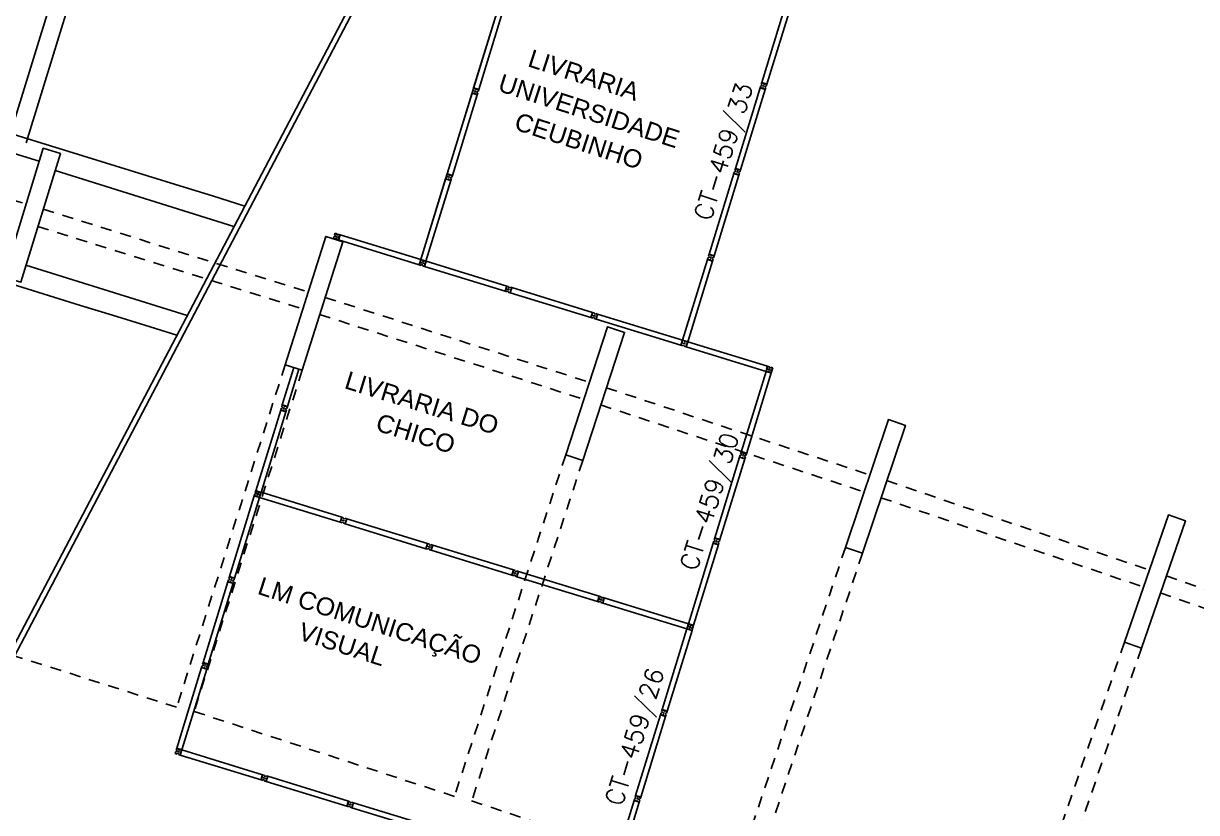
# Model space of a CAD drawing. Header units: millimetres. Extents: x 3089 to 3391, y 1087 to 1201.
# Drawn here: x 3353.89 to 3366.96, y 1124.92 to 1133.7 of the extents above; entities that cross this region are included whole.
import ezdxf
from ezdxf.enums import TextEntityAlignment as Align

# ---------------------------------------------------------------- set-up
doc = ezdxf.new("R2010")
doc.units = ezdxf.units.MM
doc.linetypes.add('HIDDEN2', pattern=[0.1875, 0.125, -0.0625])
for name, color, linetype in [('DIV', 2, 'Continuous'), ('ESTR', 3, 'Continuous'), ('PISO', 1, 'Continuous'), ('PROJ', 1, 'HIDDEN2'), ('TEXTO', 2, 'Continuous'), ('ÁREA', 2, 'Continuous')]:
    doc.layers.add(name, color=color, linetype=linetype)
doc.styles.get("Standard").update_dxf_attribs({"font": 'arial.ttf'})
doc.styles.add('UNB-100', font='simplex.shx', dxfattribs={"height": 0.2})

# ---------------------------------------------------------------- blocks, each defined once
blk = doc.blocks.new('DIVMT-TTS')
for p, q in [((-0.03, 0.03), (-0.03, 0.006)), ((-0.008, 0.03), (-0.03, 0.03)), ((-0.0185, 0.006), (-0.03, 0.006)), ((-0.0185, -0.006), (-0.0185, 0.006)), ((-0.008, 0.03), (-0.008, 0.02)), ((-0.008, 0.02), (0.008, 0.02)), ((-0.0051, 0), (0.0051, 0)), ((0.0051, 0), (-0.0051, 0)), ((-0.0051, 0), (0.0051, 0)), ((0, -0.0051), (0, 0.0051)), ((0, 0.0051), (0, -0.0051)), ((0.008, 0.03), (0.008, 0.02)), ((0.008, 0.03), (0.03, 0.03)), ((0.0205, 0.006), (0.03, 0.006)), ((0.0205, -0.006), (0.0205, 0.006)), ((0.0205, 0.006), (0.0205, -0.006)), ((0.0205, 0.006), (0.03, 0.006)), ((0.97, 0.03), (0.03, 0.03)), ((0.03, 0.006), (0.03, 0.03)), ((0.03, -0.03), (0.03, 0.03)), ((0.03, -0.005), (0.03, 0.005)), ((0.97, -0.03), (0.97, 0.03)), ((0.97, 0.03), (0.97, 0.009)), ((0.97, 0.009), (0.97, 0.027)), ((0.9795, 0.006), (0.97, 0.006)), ((0.97, -0.005), (0.97, 0.005)), ((0.9795, 0.006), (0.9795, -0.006)), ((1.0051, 0), (0.9949, 0)), ((1, 0.0051), (1, -0.0051)), ((-0.0185, -0.006), (-0.03, -0.006)), ((-0.03, -0.03), (-0.03, -0.006)), ((-0.008, -0.03), (-0.03, -0.03)), ((-0.008, -0.03), (-0.008, -0.02)), ((-0.008, -0.02), (0.008, -0.02)), ((0.008, -0.03), (0.008, -0.02)), ((0.008, -0.03), (0.03, -0.03)), ((0.0205, -0.006), (0.03, -0.006)), ((0.0205, -0.006), (0.03, -0.006)), ((0.03, -0.006), (0.03, -0.03)), ((0.97, -0.03), (0.03, -0.03)), ((0.9795, -0.006), (0.97, -0.006)), ((0.97, -0.009), (0.97, -0.027))]:
    blk.add_line(p, q)

msp = doc.modelspace()

# ---------------------------------------------------------------- linework, layer by layer
at = {"layer": 'DIV', "color": 1}
for p, q in [((3362.118, 1133.045), (3362.394, 1133.944)), ((3362.175, 1133.028), (3362.451, 1133.926)), ((3362.111, 1133.024), (3362.118, 1133.045)), ((3362.111, 1133.024), (3362.121, 1133.021)), ((3362.118, 1133.045), (3362.14, 1133.038)), ((3362.118, 1133.045), (3362.175, 1133.028)), ((3362.138, 1133.039), (3362.12, 1133.044)), ((3362.137, 1133.027), (3362.14, 1133.038)), ((3362.137, 1133.027), (3362.149, 1133.024)), ((3362.138, 1133.029), (3362.14, 1133.038)), ((3362.149, 1133.026), (3362.138, 1133.029)), ((3362.141, 1133.038), (3362.151, 1133.035)), ((3362.149, 1133.024), (3362.152, 1133.035)), ((3362.149, 1133.026), (3362.152, 1133.035)), ((3362.175, 1133.028), (3362.152, 1133.035)), ((3362.155, 1133.034), (3362.172, 1133.028)), ((3362.175, 1133.028), (3362.155, 1133.034)), ((3362.168, 1133.007), (3362.175, 1133.028)), ((3361.824, 1132.089), (3362.1, 1132.988)), ((3361.881, 1132.072), (3362.157, 1132.97)), ((3362.106, 1133.009), (3362.1, 1132.988)), ((3362.123, 1132.981), (3362.1, 1132.988)), ((3362.1, 1132.988), (3362.157, 1132.97)), ((3362.106, 1133.009), (3362.116, 1133.006)), ((3362.121, 1133.021), (3362.116, 1133.006)), ((3362.126, 1132.99), (3362.123, 1132.981)), ((3362.126, 1132.99), (3362.123, 1132.981)), ((3362.124, 1132.98), (3362.133, 1132.978)), ((3362.126, 1132.99), (3362.137, 1132.986)), ((3362.137, 1132.986), (3362.126, 1132.99)), ((3362.133, 1133.009), (3362.142, 1133.006)), ((3362.142, 1133.006), (3362.133, 1133.009)), ((3362.142, 1133.006), (3362.133, 1133.009)), ((3362.137, 1132.986), (3362.134, 1132.977)), ((3362.137, 1132.986), (3362.134, 1132.977)), ((3362.134, 1132.977), (3362.157, 1132.97)), ((3362.139, 1133.013), (3362.136, 1133.003)), ((3362.136, 1133.003), (3362.139, 1133.013)), ((3362.139, 1133.013), (3362.136, 1133.003)), ((3362.136, 1133.003), (3362.139, 1133.013)), ((3362.159, 1133.009), (3362.154, 1132.994)), ((3362.164, 1132.991), (3362.154, 1132.994)), ((3362.164, 1132.991), (3362.157, 1132.97)), ((3362.168, 1133.007), (3362.159, 1133.009)), ((3361.53, 1131.133), (3361.806, 1132.032)), ((3361.587, 1131.116), (3361.863, 1132.014)), ((3361.813, 1132.053), (3361.806, 1132.032)), ((3361.829, 1132.025), (3361.806, 1132.032)), ((3361.806, 1132.032), (3361.863, 1132.014)), ((3361.813, 1132.053), (3361.822, 1132.05)), ((3361.817, 1132.068), (3361.824, 1132.089)), ((3361.817, 1132.068), (3361.827, 1132.065)), ((3361.827, 1132.065), (3361.822, 1132.05)), ((3361.824, 1132.089), (3361.847, 1132.082)), ((3361.824, 1132.089), (3361.881, 1132.072)), ((3361.844, 1132.083), (3361.827, 1132.088)), ((3361.832, 1132.034), (3361.829, 1132.025)), ((3361.832, 1132.034), (3361.829, 1132.025)), ((3361.83, 1132.025), (3361.84, 1132.022)), ((3361.832, 1132.034), (3361.843, 1132.03)), ((3361.843, 1132.03), (3361.832, 1132.034)), ((3361.839, 1132.053), (3361.848, 1132.05)), ((3361.848, 1132.05), (3361.839, 1132.053)), ((3361.848, 1132.05), (3361.839, 1132.053)), ((3361.843, 1132.03), (3361.84, 1132.021)), ((3361.843, 1132.03), (3361.84, 1132.021)), ((3361.84, 1132.021), (3361.863, 1132.014)), ((3361.845, 1132.057), (3361.842, 1132.047)), ((3361.842, 1132.047), (3361.845, 1132.057)), ((3361.845, 1132.057), (3361.842, 1132.047)), ((3361.842, 1132.047), (3361.845, 1132.057)), ((3361.843, 1132.071), (3361.847, 1132.082)), ((3361.843, 1132.071), (3361.855, 1132.068)), ((3361.844, 1132.073), (3361.847, 1132.082)), ((3361.855, 1132.07), (3361.844, 1132.073)), ((3361.848, 1132.082), (3361.857, 1132.079)), ((3361.855, 1132.068), (3361.858, 1132.079)), ((3361.855, 1132.07), (3361.858, 1132.079)), ((3361.881, 1132.072), (3361.858, 1132.079)), ((3361.865, 1132.054), (3361.86, 1132.038)), ((3361.87, 1132.035), (3361.86, 1132.038)), ((3361.861, 1132.078), (3361.878, 1132.073)), ((3361.881, 1132.072), (3361.861, 1132.078)), ((3361.87, 1132.035), (3361.863, 1132.014)), ((3361.875, 1132.051), (3361.865, 1132.054)), ((3361.875, 1132.051), (3361.881, 1132.072)), ((3361.236, 1130.178), (3361.512, 1131.076)), ((3361.519, 1131.097), (3361.512, 1131.076)), ((3361.535, 1131.069), (3361.512, 1131.076)), ((3361.512, 1131.076), (3361.57, 1131.058)), ((3361.519, 1131.097), (3361.528, 1131.094)), ((3361.523, 1131.112), (3361.53, 1131.133)), ((3361.523, 1131.112), (3361.533, 1131.109)), ((3361.533, 1131.109), (3361.528, 1131.094)), ((3361.53, 1131.133), (3361.553, 1131.126)), ((3361.53, 1131.133), (3361.587, 1131.116)), ((3361.55, 1131.127), (3361.533, 1131.133)), ((3361.538, 1131.078), (3361.535, 1131.069)), ((3361.538, 1131.078), (3361.535, 1131.069)), ((3361.536, 1131.069), (3361.546, 1131.066)), ((3361.538, 1131.078), (3361.549, 1131.075)), ((3361.549, 1131.075), (3361.538, 1131.078)), ((3361.545, 1131.097), (3361.555, 1131.094)), ((3361.555, 1131.094), (3361.545, 1131.097)), ((3361.555, 1131.094), (3361.545, 1131.097)), ((3361.549, 1131.075), (3361.547, 1131.066)), ((3361.549, 1131.075), (3361.547, 1131.066)), ((3361.547, 1131.066), (3361.57, 1131.058)), ((3361.551, 1131.101), (3361.548, 1131.091)), ((3361.548, 1131.091), (3361.551, 1131.101)), ((3361.551, 1131.101), (3361.548, 1131.091)), ((3361.548, 1131.091), (3361.551, 1131.101)), ((3361.549, 1131.115), (3361.553, 1131.126)), ((3361.549, 1131.115), (3361.561, 1131.112)), ((3361.55, 1131.117), (3361.553, 1131.126)), ((3361.562, 1131.114), (3361.55, 1131.117)), ((3361.554, 1131.126), (3361.563, 1131.123)), ((3361.561, 1131.112), (3361.564, 1131.123)), ((3361.562, 1131.114), (3361.564, 1131.123)), ((3361.587, 1131.116), (3361.564, 1131.123)), ((3361.567, 1131.122), (3361.584, 1131.117)), ((3361.587, 1131.116), (3361.567, 1131.122)), ((3361.571, 1131.098), (3361.567, 1131.082)), ((3361.576, 1131.08), (3361.567, 1131.082)), ((3361.576, 1131.08), (3361.57, 1131.058)), ((3361.581, 1131.095), (3361.571, 1131.098)), ((3361.581, 1131.095), (3361.587, 1131.116)), ((3361.293, 1130.16), (3361.57, 1131.058)), ((3361.889, 1128.931), (3362.165, 1129.829)), ((3361.946, 1128.913), (3362.222, 1129.812)), ((3361.595, 1127.975), (3361.871, 1128.873)), ((3361.652, 1127.957), (3361.928, 1128.856)), ((3361.877, 1128.895), (3361.871, 1128.873)), ((3361.894, 1128.866), (3361.871, 1128.873)), ((3361.871, 1128.873), (3361.928, 1128.856)), ((3361.877, 1128.895), (3361.887, 1128.892)), ((3361.882, 1128.91), (3361.889, 1128.931)), ((3361.882, 1128.91), (3361.892, 1128.907)), ((3361.892, 1128.907), (3361.887, 1128.892)), ((3361.889, 1128.931), (3361.911, 1128.924)), ((3361.889, 1128.931), (3361.946, 1128.913)), ((3361.909, 1128.925), (3361.891, 1128.93)), ((3361.897, 1128.876), (3361.894, 1128.866)), ((3361.897, 1128.876), (3361.894, 1128.866)), ((3361.895, 1128.866), (3361.904, 1128.863)), ((3361.897, 1128.876), (3361.908, 1128.872)), ((3361.908, 1128.872), (3361.897, 1128.876)), ((3361.904, 1128.895), (3361.913, 1128.892)), ((3361.913, 1128.892), (3361.904, 1128.895)), ((3361.913, 1128.892), (3361.904, 1128.895)), ((3361.908, 1128.872), (3361.905, 1128.863)), ((3361.908, 1128.872), (3361.905, 1128.863)), ((3361.905, 1128.863), (3361.928, 1128.856)), ((3361.91, 1128.898), (3361.907, 1128.888)), ((3361.907, 1128.888), (3361.91, 1128.898)), ((3361.91, 1128.898), (3361.907, 1128.888)), ((3361.907, 1128.888), (3361.91, 1128.898)), ((3361.908, 1128.913), (3361.911, 1128.924)), ((3361.908, 1128.913), (3361.92, 1128.909)), ((3361.909, 1128.915), (3361.911, 1128.924)), ((3361.92, 1128.911), (3361.909, 1128.915)), ((3361.912, 1128.924), (3361.922, 1128.921)), ((3361.92, 1128.909), (3361.923, 1128.92)), ((3361.92, 1128.911), (3361.923, 1128.92)), ((3361.946, 1128.913), (3361.923, 1128.92)), ((3361.93, 1128.895), (3361.925, 1128.88)), ((3361.935, 1128.877), (3361.925, 1128.88)), ((3361.926, 1128.919), (3361.943, 1128.914)), ((3361.946, 1128.913), (3361.926, 1128.919)), ((3361.935, 1128.877), (3361.928, 1128.856)), ((3361.939, 1128.892), (3361.93, 1128.895)), ((3361.939, 1128.892), (3361.946, 1128.913)), ((3361.584, 1127.939), (3361.577, 1127.918)), ((3361.584, 1127.939), (3361.593, 1127.936)), ((3361.588, 1127.954), (3361.595, 1127.975)), ((3361.588, 1127.954), (3361.598, 1127.951)), ((3361.598, 1127.951), (3361.593, 1127.936)), ((3361.595, 1127.975), (3361.618, 1127.968)), ((3361.595, 1127.975), (3361.652, 1127.957)), ((3361.615, 1127.969), (3361.598, 1127.974)), ((3361.61, 1127.939), (3361.619, 1127.936)), ((3361.619, 1127.936), (3361.61, 1127.939)), ((3361.619, 1127.936), (3361.61, 1127.939)), ((3361.616, 1127.942), (3361.613, 1127.933)), ((3361.613, 1127.933), (3361.616, 1127.942)), ((3361.616, 1127.942), (3361.613, 1127.933)), ((3361.613, 1127.933), (3361.616, 1127.942)), ((3361.614, 1127.957), (3361.618, 1127.968)), ((3361.614, 1127.957), (3361.626, 1127.953)), ((3361.615, 1127.959), (3361.618, 1127.968)), ((3361.626, 1127.955), (3361.615, 1127.959)), ((3361.619, 1127.968), (3361.628, 1127.965)), ((3361.626, 1127.953), (3361.629, 1127.964)), ((3361.626, 1127.955), (3361.629, 1127.964)), ((3361.652, 1127.957), (3361.629, 1127.964)), ((3361.636, 1127.939), (3361.631, 1127.924)), ((3361.632, 1127.964), (3361.649, 1127.958)), ((3361.652, 1127.957), (3361.632, 1127.964)), ((3361.646, 1127.936), (3361.636, 1127.939)), ((3361.646, 1127.936), (3361.652, 1127.957)), ((3361.301, 1127.019), (3361.577, 1127.918)), ((3361.358, 1127.002), (3361.634, 1127.9)), ((3361.6, 1127.911), (3361.577, 1127.918)), ((3361.577, 1127.918), (3361.634, 1127.9)), ((3361.603, 1127.92), (3361.6, 1127.911)), ((3361.603, 1127.92), (3361.6, 1127.911)), ((3361.601, 1127.91), (3361.611, 1127.907)), ((3361.603, 1127.92), (3361.614, 1127.916)), ((3361.614, 1127.916), (3361.603, 1127.92)), ((3361.614, 1127.916), (3361.611, 1127.907)), ((3361.614, 1127.916), (3361.611, 1127.907)), ((3361.611, 1127.907), (3361.634, 1127.9)), ((3361.641, 1127.921), (3361.631, 1127.924)), ((3361.641, 1127.921), (3361.634, 1127.9)), ((3361.007, 1126.063), (3361.283, 1126.962)), ((3361.064, 1126.046), (3361.341, 1126.944)), ((3360.713, 1125.107), (3360.989, 1126.006)), ((3360.771, 1125.09), (3361.047, 1125.988)), ((3360.996, 1126.027), (3360.989, 1126.006)), ((3361.012, 1125.999), (3360.989, 1126.006)), ((3360.989, 1126.006), (3361.047, 1125.988)), ((3360.996, 1126.027), (3361.005, 1126.024)), ((3361.001, 1126.042), (3361.007, 1126.063)), ((3361.001, 1126.042), (3361.01, 1126.039)), ((3361.01, 1126.039), (3361.005, 1126.024)), ((3361.007, 1126.063), (3361.03, 1126.056)), ((3361.007, 1126.063), (3361.064, 1126.046)), ((3361.027, 1126.057), (3361.01, 1126.062)), ((3361.015, 1126.008), (3361.012, 1125.999)), ((3361.015, 1126.008), (3361.012, 1125.999)), ((3361.013, 1125.999), (3361.023, 1125.996)), ((3361.015, 1126.008), (3361.027, 1126.004)), ((3361.027, 1126.004), (3361.015, 1126.008)), ((3361.022, 1126.027), (3361.032, 1126.024)), ((3361.032, 1126.024), (3361.022, 1126.027)), ((3361.032, 1126.024), (3361.022, 1126.027)), ((3361.027, 1126.004), (3361.024, 1125.995)), ((3361.027, 1126.004), (3361.024, 1125.995)), ((3361.024, 1125.995), (3361.047, 1125.988)), ((3361.028, 1126.031), (3361.025, 1126.021)), ((3361.025, 1126.021), (3361.028, 1126.031)), ((3361.028, 1126.031), (3361.025, 1126.021)), ((3361.025, 1126.021), (3361.028, 1126.031)), ((3361.027, 1126.045), (3361.03, 1126.056)), ((3361.027, 1126.047), (3361.03, 1126.056)), ((3361.039, 1126.044), (3361.027, 1126.047)), ((3361.027, 1126.045), (3361.038, 1126.042)), ((3361.031, 1126.056), (3361.041, 1126.053)), ((3361.038, 1126.042), (3361.041, 1126.053)), ((3361.039, 1126.044), (3361.041, 1126.053)), ((3361.064, 1126.046), (3361.041, 1126.053)), ((3361.044, 1126.052), (3361.062, 1126.047)), ((3361.064, 1126.046), (3361.044, 1126.052)), ((3361.048, 1126.028), (3361.044, 1126.012)), ((3361.053, 1126.009), (3361.044, 1126.012)), ((3361.053, 1126.009), (3361.047, 1125.988)), ((3361.058, 1126.025), (3361.048, 1126.028)), ((3361.058, 1126.025), (3361.064, 1126.046)), ((3360.702, 1125.071), (3360.696, 1125.05)), ((3360.702, 1125.071), (3360.712, 1125.068)), ((3360.707, 1125.086), (3360.713, 1125.107)), ((3360.707, 1125.086), (3360.716, 1125.083)), ((3360.716, 1125.083), (3360.712, 1125.068)), ((3360.713, 1125.107), (3360.736, 1125.1)), ((3360.713, 1125.107), (3360.771, 1125.09)), ((3360.733, 1125.101), (3360.716, 1125.107)), ((3360.728, 1125.071), (3360.738, 1125.068)), ((3360.738, 1125.068), (3360.728, 1125.071)), ((3360.738, 1125.068), (3360.728, 1125.071)), ((3360.735, 1125.075), (3360.732, 1125.065)), ((3360.732, 1125.065), (3360.735, 1125.075)), ((3360.735, 1125.075), (3360.732, 1125.065)), ((3360.732, 1125.065), (3360.735, 1125.075)), ((3360.733, 1125.089), (3360.736, 1125.1)), ((3360.733, 1125.091), (3360.736, 1125.1)), ((3360.745, 1125.088), (3360.733, 1125.091)), ((3360.733, 1125.089), (3360.744, 1125.086)), ((3360.737, 1125.1), (3360.747, 1125.097)), ((3360.744, 1125.086), (3360.748, 1125.097)), ((3360.745, 1125.088), (3360.748, 1125.097)), ((3360.771, 1125.09), (3360.748, 1125.097)), ((3360.755, 1125.072), (3360.75, 1125.056)), ((3360.759, 1125.053), (3360.75, 1125.056)), ((3360.751, 1125.096), (3360.768, 1125.091)), ((3360.771, 1125.09), (3360.751, 1125.096)), ((3360.759, 1125.053), (3360.753, 1125.032)), ((3360.764, 1125.069), (3360.755, 1125.072)), ((3360.764, 1125.069), (3360.771, 1125.09)), ((3360.419, 1124.152), (3360.696, 1125.05)), ((3360.477, 1124.134), (3360.753, 1125.032)), ((3360.719, 1125.043), (3360.696, 1125.05)), ((3360.696, 1125.05), (3360.753, 1125.032)), ((3360.721, 1125.052), (3360.719, 1125.043)), ((3360.721, 1125.052), (3360.719, 1125.043)), ((3360.72, 1125.043), (3360.729, 1125.04)), ((3360.721, 1125.052), (3360.733, 1125.049)), ((3360.733, 1125.049), (3360.721, 1125.052)), ((3360.733, 1125.049), (3360.73, 1125.039)), ((3360.733, 1125.049), (3360.73, 1125.039)), ((3360.73, 1125.039), (3360.753, 1125.032))]:
    msp.add_line(p, q, dxfattribs=at)
at = {"layer": 'DIV'}
for p, q in [((3357.354, 1131.331), (3357.347, 1131.31)), ((3357.354, 1131.331), (3357.363, 1131.328)), ((3357.358, 1131.347), (3357.365, 1131.368)), ((3357.358, 1131.347), (3357.368, 1131.344)), ((3357.368, 1131.344), (3357.363, 1131.328)), ((3357.365, 1131.368), (3357.388, 1131.361)), ((3357.38, 1131.332), (3357.39, 1131.329)), ((3357.39, 1131.329), (3357.38, 1131.332)), ((3357.386, 1131.335), (3357.383, 1131.325)), ((3357.383, 1131.325), (3357.386, 1131.335)), ((3357.386, 1131.335), (3357.383, 1131.325)), ((3357.384, 1131.35), (3357.388, 1131.361)), ((3357.384, 1131.35), (3357.396, 1131.346)), ((3357.396, 1131.346), (3357.399, 1131.357)), ((3357.422, 1131.35), (3357.399, 1131.357)), ((3357.406, 1131.332), (3357.401, 1131.317)), ((3357.416, 1131.329), (3357.406, 1131.332)), ((3357.416, 1131.329), (3357.422, 1131.35)), ((3357.346, 1131.307), (3357.347, 1131.31)), ((3357.37, 1131.303), (3357.347, 1131.31)), ((3357.347, 1131.31), (3357.405, 1131.293)), ((3357.373, 1131.312), (3357.37, 1131.303)), ((3357.373, 1131.312), (3357.37, 1131.303)), ((3357.371, 1131.303), (3357.381, 1131.3)), ((3357.373, 1131.312), (3357.384, 1131.309)), ((3357.384, 1131.309), (3357.373, 1131.312)), ((3357.384, 1131.309), (3357.382, 1131.3)), ((3357.384, 1131.309), (3357.382, 1131.3)), ((3357.382, 1131.3), (3357.405, 1131.293)), ((3357.411, 1131.314), (3357.401, 1131.317)), ((3357.403, 1131.289), (3357.405, 1131.293)), ((3357.411, 1131.314), (3357.405, 1131.293)), ((3360.215, 1130.429), (3360.222, 1130.452)), ((3360.236, 1130.422), (3360.215, 1130.429)), ((3360.233, 1130.448), (3360.222, 1130.452)), ((3360.232, 1130.486), (3360.225, 1130.463)), ((3360.236, 1130.46), (3360.225, 1130.463)), ((3360.253, 1130.48), (3360.232, 1130.486)), ((3360.236, 1130.46), (3360.233, 1130.448)), ((3360.236, 1130.422), (3360.239, 1130.432)), ((3360.239, 1130.432), (3360.254, 1130.427)), ((3360.247, 1130.45), (3360.257, 1130.447)), ((3360.257, 1130.447), (3360.247, 1130.45)), ((3360.247, 1130.45), (3360.257, 1130.447)), ((3360.253, 1130.48), (3360.251, 1130.47)), ((3360.251, 1130.47), (3360.266, 1130.465)), ((3360.254, 1130.453), (3360.251, 1130.444)), ((3360.251, 1130.444), (3360.254, 1130.453)), ((3360.251, 1130.418), (3360.254, 1130.427)), ((3360.251, 1130.418), (3360.272, 1130.411)), ((3360.269, 1130.475), (3360.266, 1130.465)), ((3360.269, 1130.475), (3360.29, 1130.468)), ((3360.274, 1130.448), (3360.27, 1130.437)), ((3360.27, 1130.437), (3360.274, 1130.448)), ((3360.27, 1130.437), (3360.279, 1130.434)), ((3360.27, 1130.437), (3360.279, 1130.434)), ((3360.29, 1130.468), (3360.272, 1130.411)), ((3360.279, 1130.434), (3360.272, 1130.411)), ((3361.218, 1130.12), (3360.272, 1130.411)), ((3360.274, 1130.448), (3360.283, 1130.446)), ((3360.274, 1130.448), (3360.283, 1130.446)), ((3360.282, 1130.445), (3360.279, 1130.435)), ((3360.283, 1130.446), (3360.29, 1130.468)), ((3361.236, 1130.178), (3360.29, 1130.468)), ((3361.236, 1130.178), (3361.218, 1130.12)), ((3361.229, 1130.154), (3361.226, 1130.144)), ((3361.236, 1130.178), (3361.229, 1130.155)), ((3361.238, 1130.152), (3361.229, 1130.155)), ((3361.24, 1130.151), (3361.229, 1130.155)), ((3361.23, 1130.158), (3361.235, 1130.175)), ((3361.235, 1130.14), (3361.238, 1130.152)), ((3361.257, 1130.171), (3361.236, 1130.178)), ((3361.236, 1130.178), (3361.293, 1130.16)), ((3361.24, 1130.151), (3361.236, 1130.14)), ((3361.256, 1130.171), (3361.239, 1130.177)), ((3361.257, 1130.171), (3361.254, 1130.162)), ((3361.254, 1130.162), (3361.269, 1130.157)), ((3361.256, 1130.161), (3361.259, 1130.171)), ((3361.268, 1130.158), (3361.256, 1130.161)), ((3361.26, 1130.17), (3361.27, 1130.167)), ((3361.268, 1130.158), (3361.27, 1130.167)), ((3361.272, 1130.166), (3361.269, 1130.157)), ((3361.272, 1130.166), (3361.293, 1130.16)), ((3361.273, 1130.166), (3361.291, 1130.161)), ((3361.293, 1130.16), (3361.273, 1130.166)), ((3361.293, 1130.16), (3361.276, 1130.103)), ((3361.286, 1130.137), (3361.293, 1130.16)), ((3362.182, 1129.887), (3361.293, 1130.16)), ((3361.218, 1130.12), (3361.225, 1130.143)), ((3361.218, 1130.12), (3361.225, 1130.14)), ((3361.239, 1130.114), (3361.218, 1130.12)), ((3361.225, 1130.14), (3361.219, 1130.123)), ((3361.235, 1130.14), (3361.225, 1130.143)), ((3361.236, 1130.14), (3361.225, 1130.143)), ((3361.239, 1130.114), (3361.242, 1130.123)), ((3361.242, 1130.123), (3361.258, 1130.119)), ((3361.261, 1130.139), (3361.251, 1130.142)), ((3361.251, 1130.142), (3361.261, 1130.139)), ((3361.261, 1130.139), (3361.251, 1130.142)), ((3361.251, 1130.142), (3361.261, 1130.139)), ((3361.261, 1130.139), (3361.251, 1130.142)), ((3361.254, 1130.135), (3361.257, 1130.145)), ((3361.257, 1130.145), (3361.254, 1130.135)), ((3361.254, 1130.135), (3361.257, 1130.145)), ((3361.254, 1130.135), (3361.257, 1130.145)), ((3361.255, 1130.109), (3361.258, 1130.119)), ((3361.255, 1130.109), (3361.276, 1130.103)), ((3361.277, 1130.14), (3361.274, 1130.128)), ((3361.274, 1130.128), (3361.277, 1130.14)), ((3361.274, 1130.128), (3361.283, 1130.126)), ((3361.274, 1130.128), (3361.283, 1130.126)), ((3361.283, 1130.126), (3361.276, 1130.103)), ((3362.165, 1129.829), (3361.276, 1130.103)), ((3361.277, 1130.14), (3361.286, 1130.137)), ((3361.277, 1130.14), (3361.286, 1130.137)), ((3361.286, 1130.136), (3361.283, 1130.127)), ((3356.777, 1129.456), (3356.905, 1129.873)), ((3356.835, 1129.438), (3356.963, 1129.855)), ((3362.182, 1129.887), (3362.165, 1129.829)), ((3362.165, 1129.829), (3362.172, 1129.852)), ((3362.171, 1129.85), (3362.165, 1129.829)), ((3362.165, 1129.829), (3362.171, 1129.849)), ((3362.186, 1129.823), (3362.165, 1129.829)), ((3362.188, 1129.822), (3362.165, 1129.829)), ((3362.165, 1129.829), (3362.222, 1129.812)), ((3362.171, 1129.849), (3362.166, 1129.832)), ((3362.171, 1129.85), (3362.181, 1129.847)), ((3362.175, 1129.863), (3362.172, 1129.853)), ((3362.181, 1129.85), (3362.172, 1129.852)), ((3362.183, 1129.849), (3362.172, 1129.852)), ((3362.182, 1129.887), (3362.175, 1129.864)), ((3362.184, 1129.861), (3362.175, 1129.864)), ((3362.186, 1129.86), (3362.175, 1129.864)), ((3362.176, 1129.866), (3362.182, 1129.887)), ((3362.176, 1129.867), (3362.181, 1129.884)), ((3362.176, 1129.866), (3362.185, 1129.863)), ((3362.185, 1129.863), (3362.181, 1129.847)), ((3362.181, 1129.85), (3362.184, 1129.861)), ((3362.203, 1129.88), (3362.182, 1129.887)), ((3362.182, 1129.887), (3362.205, 1129.88)), ((3362.186, 1129.86), (3362.183, 1129.849)), ((3362.186, 1129.823), (3362.189, 1129.832)), ((3362.19, 1129.831), (3362.188, 1129.822)), ((3362.19, 1129.831), (3362.188, 1129.822)), ((3362.189, 1129.832), (3362.204, 1129.828)), ((3362.189, 1129.822), (3362.198, 1129.819)), ((3362.19, 1129.831), (3362.202, 1129.828)), ((3362.202, 1129.828), (3362.19, 1129.831)), ((3362.207, 1129.848), (3362.197, 1129.851)), ((3362.197, 1129.851), (3362.207, 1129.848)), ((3362.207, 1129.848), (3362.197, 1129.851)), ((3362.197, 1129.851), (3362.207, 1129.848)), ((3362.197, 1129.851), (3362.207, 1129.848)), ((3362.207, 1129.848), (3362.197, 1129.851)), ((3362.202, 1129.828), (3362.199, 1129.819)), ((3362.202, 1129.828), (3362.199, 1129.819)), ((3362.199, 1129.819), (3362.222, 1129.812)), ((3362.203, 1129.88), (3362.2, 1129.871)), ((3362.2, 1129.871), (3362.216, 1129.866)), ((3362.201, 1129.844), (3362.204, 1129.854)), ((3362.204, 1129.854), (3362.201, 1129.844)), ((3362.201, 1129.844), (3362.204, 1129.854)), ((3362.204, 1129.854), (3362.201, 1129.844)), ((3362.201, 1129.844), (3362.204, 1129.854)), ((3362.204, 1129.854), (3362.201, 1129.844)), ((3362.201, 1129.818), (3362.204, 1129.828)), ((3362.201, 1129.818), (3362.222, 1129.812)), ((3362.202, 1129.869), (3362.205, 1129.88)), ((3362.202, 1129.869), (3362.213, 1129.865)), ((3362.213, 1129.865), (3362.217, 1129.876)), ((3362.219, 1129.876), (3362.216, 1129.866)), ((3362.24, 1129.869), (3362.217, 1129.876)), ((3362.219, 1129.876), (3362.24, 1129.869)), ((3362.224, 1129.851), (3362.219, 1129.836)), ((3362.229, 1129.833), (3362.219, 1129.836)), ((3362.224, 1129.849), (3362.22, 1129.837)), ((3362.22, 1129.837), (3362.224, 1129.849)), ((3362.22, 1129.837), (3362.229, 1129.835)), ((3362.22, 1129.837), (3362.229, 1129.835)), ((3362.24, 1129.869), (3362.222, 1129.812)), ((3362.229, 1129.835), (3362.222, 1129.812)), ((3362.229, 1129.833), (3362.222, 1129.812)), ((3362.233, 1129.848), (3362.224, 1129.851)), ((3362.224, 1129.849), (3362.233, 1129.846)), ((3362.224, 1129.849), (3362.233, 1129.846)), ((3362.232, 1129.845), (3362.229, 1129.836)), ((3362.233, 1129.846), (3362.24, 1129.869)), ((3362.233, 1129.848), (3362.24, 1129.869)), ((3356.777, 1129.456), (3356.835, 1129.438)), ((3356.797, 1129.45), (3356.78, 1129.455)), ((3356.802, 1129.417), (3356.792, 1129.42)), ((3356.796, 1129.413), (3356.799, 1129.423)), ((3356.797, 1129.44), (3356.8, 1129.449)), ((3356.809, 1129.436), (3356.797, 1129.44)), ((3356.801, 1129.449), (3356.811, 1129.446)), ((3356.809, 1129.436), (3356.812, 1129.445)), ((3356.814, 1129.444), (3356.832, 1129.439)), ((3356.835, 1129.438), (3356.814, 1129.444)), ((3360.289, 1127.267), (3360.296, 1127.29)), ((3360.307, 1127.287), (3360.296, 1127.29)), ((3360.307, 1127.325), (3360.3, 1127.302)), ((3360.311, 1127.298), (3360.3, 1127.302)), ((3360.328, 1127.318), (3360.307, 1127.325)), ((3360.311, 1127.298), (3360.307, 1127.287)), ((3360.322, 1127.289), (3360.332, 1127.286)), ((3360.332, 1127.286), (3360.322, 1127.289)), ((3360.322, 1127.289), (3360.332, 1127.286)), ((3360.328, 1127.318), (3360.325, 1127.309)), ((3360.325, 1127.309), (3360.34, 1127.304)), ((3360.328, 1127.292), (3360.325, 1127.282)), ((3360.325, 1127.282), (3360.328, 1127.292)), ((3360.343, 1127.314), (3360.34, 1127.304)), ((3360.343, 1127.314), (3360.364, 1127.307)), ((3360.348, 1127.287), (3360.344, 1127.275)), ((3360.344, 1127.275), (3360.348, 1127.287)), ((3360.344, 1127.275), (3360.354, 1127.273)), ((3360.344, 1127.275), (3360.354, 1127.273)), ((3360.364, 1127.307), (3360.347, 1127.25)), ((3360.348, 1127.287), (3360.357, 1127.284)), ((3360.348, 1127.287), (3360.357, 1127.284)), ((3360.357, 1127.283), (3360.354, 1127.274)), ((3360.357, 1127.284), (3360.364, 1127.307)), ((3361.301, 1127.019), (3360.364, 1127.307)), ((3360.31, 1127.261), (3360.289, 1127.267)), ((3360.31, 1127.261), (3360.313, 1127.27)), ((3360.313, 1127.27), (3360.328, 1127.266)), ((3360.325, 1127.256), (3360.328, 1127.266)), ((3360.325, 1127.256), (3360.347, 1127.25)), ((3360.354, 1127.273), (3360.347, 1127.25)), ((3361.283, 1126.962), (3360.347, 1127.25)), ((3361.301, 1127.019), (3361.283, 1126.962)), ((3361.294, 1126.998), (3361.301, 1127.019)), ((3361.301, 1127.019), (3361.294, 1126.996)), ((3361.295, 1126.999), (3361.3, 1127.016)), ((3361.301, 1127.019), (3361.324, 1127.012)), ((3361.322, 1127.013), (3361.301, 1127.019)), ((3361.301, 1127.019), (3361.358, 1127.002)), ((3361.321, 1127.013), (3361.304, 1127.018)), ((3361.322, 1127.013), (3361.319, 1127.003)), ((3361.283, 1126.962), (3361.29, 1126.985)), ((3361.29, 1126.983), (3361.283, 1126.962)), ((3361.283, 1126.962), (3361.289, 1126.982)), ((3361.306, 1126.955), (3361.283, 1126.962)), ((3361.283, 1126.962), (3361.341, 1126.944)), ((3361.304, 1126.955), (3361.283, 1126.962)), ((3361.289, 1126.982), (3361.284, 1126.965)), ((3361.299, 1126.982), (3361.29, 1126.985)), ((3361.301, 1126.981), (3361.29, 1126.985)), ((3361.29, 1126.983), (3361.299, 1126.98)), ((3361.294, 1126.995), (3361.291, 1126.986)), ((3361.294, 1126.998), (3361.304, 1126.995)), ((3361.303, 1126.993), (3361.294, 1126.996)), ((3361.305, 1126.993), (3361.294, 1126.996)), ((3361.304, 1126.995), (3361.299, 1126.98)), ((3361.299, 1126.982), (3361.303, 1126.993)), ((3361.305, 1126.993), (3361.301, 1126.981)), ((3361.304, 1126.955), (3361.307, 1126.965)), ((3361.309, 1126.964), (3361.306, 1126.955)), ((3361.309, 1126.964), (3361.306, 1126.955)), ((3361.307, 1126.965), (3361.323, 1126.96)), ((3361.307, 1126.954), (3361.317, 1126.951)), ((3361.309, 1126.964), (3361.32, 1126.96)), ((3361.32, 1126.96), (3361.309, 1126.964)), ((3361.316, 1126.983), (3361.326, 1126.98)), ((3361.326, 1126.98), (3361.316, 1126.983)), ((3361.326, 1126.98), (3361.316, 1126.983)), ((3361.316, 1126.983), (3361.326, 1126.98)), ((3361.326, 1126.98), (3361.316, 1126.983)), ((3361.316, 1126.983), (3361.326, 1126.98)), ((3361.326, 1126.98), (3361.316, 1126.983)), ((3361.32, 1126.96), (3361.318, 1126.951)), ((3361.32, 1126.96), (3361.318, 1126.951)), ((3361.318, 1126.951), (3361.341, 1126.944)), ((3361.319, 1127.003), (3361.334, 1126.998)), ((3361.322, 1126.987), (3361.319, 1126.977)), ((3361.319, 1126.977), (3361.322, 1126.987)), ((3361.322, 1126.987), (3361.319, 1126.977)), ((3361.319, 1126.977), (3361.322, 1126.987)), ((3361.322, 1126.987), (3361.319, 1126.977)), ((3361.319, 1126.977), (3361.322, 1126.987)), ((3361.319, 1126.977), (3361.322, 1126.987)), ((3361.32, 1127.001), (3361.324, 1127.012)), ((3361.32, 1127.001), (3361.332, 1126.998)), ((3361.32, 1126.951), (3361.323, 1126.96)), ((3361.32, 1126.951), (3361.341, 1126.944)), ((3361.321, 1127.003), (3361.324, 1127.012)), ((3361.333, 1126.999), (3361.321, 1127.003)), ((3361.325, 1127.012), (3361.334, 1127.009)), ((3361.332, 1126.998), (3361.335, 1127.009)), ((3361.333, 1126.999), (3361.335, 1127.009)), ((3361.337, 1127.008), (3361.334, 1126.998)), ((3361.358, 1127.002), (3361.335, 1127.009)), ((3361.337, 1127.008), (3361.358, 1127.002)), ((3361.338, 1127.008), (3361.355, 1127.002)), ((3361.358, 1127.002), (3361.338, 1127.008)), ((3361.342, 1126.983), (3361.338, 1126.968)), ((3361.347, 1126.965), (3361.338, 1126.968)), ((3361.342, 1126.981), (3361.339, 1126.97)), ((3361.339, 1126.97), (3361.342, 1126.981)), ((3361.339, 1126.97), (3361.348, 1126.967)), ((3361.339, 1126.97), (3361.348, 1126.967)), ((3361.358, 1127.002), (3361.341, 1126.944)), ((3361.348, 1126.967), (3361.341, 1126.944)), ((3361.347, 1126.965), (3361.341, 1126.944)), ((3361.352, 1126.98), (3361.342, 1126.983)), ((3361.342, 1126.981), (3361.351, 1126.979)), ((3361.342, 1126.981), (3361.351, 1126.979)), ((3361.351, 1126.978), (3361.348, 1126.968)), ((3361.351, 1126.979), (3361.358, 1127.002)), ((3361.352, 1126.98), (3361.358, 1127.002))]:
    msp.add_line(p, q, dxfattribs=at)
msp.add_lwpolyline([(3358.318, 1131.064), (3358.318, 1131.064), (3359.493, 1134.888)], dxfattribs=at)
at = {"layer": 'ESTR'}
for points in [[(3353.675, 1130.88), (3353.866, 1130.822), (3354.307, 1132.255), (3354.116, 1132.314)], [(3356.809, 1129.903), (3356.999, 1129.843), (3357.452, 1131.273), (3357.262, 1131.333)], [(3359.934, 1128.9), (3360.124, 1128.838), (3360.589, 1130.264), (3360.399, 1130.326)], [(3363.05, 1127.87), (3363.24, 1127.806), (3363.717, 1129.228), (3363.528, 1129.292)], [(3366.158, 1126.813), (3366.347, 1126.748), (3366.836, 1128.166), (3366.647, 1128.231)]]:
    msp.add_lwpolyline(points, close=True, dxfattribs=at)
at = {"layer": 'PISO'}
for p, q in [((3353.244, 1125.614), (3366.226, 1150.318)), ((3353.219, 1125.695), (3366.131, 1150.264)), ((3353.734, 1132.432), (3358.144, 1146.779)), ((3353.925, 1132.373), (3358.335, 1146.72)), ((3351.109, 1133.068), (3354.071, 1132.171)), ((3354.248, 1132.065), (3356.239, 1131.443)), ((3353.92, 1131.014), (3355.719, 1130.453))]:
    msp.add_line(p, q, dxfattribs=at)
for radius, start, end in [(387.088, 72.58205, 79.73277), (385.488, 72.6253, 79.74039)]:
    msp.add_arc((3240.488, 762.332), radius, start, end, dxfattribs=at)
at = {"layer": 'PROJ'}
for p, q in [((3350.965, 1132.589), (3353.928, 1131.692)), ((3354.113, 1131.635), (3357.068, 1130.713)), ((3354.054, 1131.444), (3357.009, 1130.522)), ((3357.253, 1130.654), (3360.2, 1129.707)), ((3357.192, 1130.464), (3360.139, 1129.517)), ((3356.809, 1129.903), (3355.601, 1126.09)), ((3356.999, 1129.843), (3355.792, 1126.03)), ((3360.385, 1129.647), (3363.324, 1128.675)), ((3360.322, 1129.457), (3363.261, 1128.485)), ((3359.934, 1128.9), (3358.694, 1125.097)), ((3360.124, 1128.838), (3358.884, 1125.035)), ((3363.508, 1128.613), (3366.438, 1127.615)), ((3363.443, 1128.423), (3366.374, 1127.426)), ((3363.05, 1127.87), (3361.778, 1124.077)), ((3363.24, 1127.806), (3361.968, 1124.014)), ((3366.622, 1127.552), (3369.543, 1126.53)), ((3366.556, 1127.363), (3369.477, 1126.341)), ((3355.601, 1126.09), (3352.693, 1127.011)), ((3366.158, 1126.813), (3364.853, 1123.032)), ((3366.347, 1126.748), (3365.042, 1122.966)), ((3358.694, 1125.097), (3355.794, 1126.043)), ((3361.778, 1124.077), (3358.886, 1125.048))]:
    msp.add_line(p, q, dxfattribs=at)

# ---------------------------------------------------------------- block references
at = {"layer": 'DIV', "rotation": 252.9129971681435}
for p in [(3359.222, 1133.904), (3358.928, 1132.948), (3358.634, 1131.992), (3356.797, 1129.418), (3356.503, 1128.463), (3356.209, 1127.507), (3355.916, 1126.551)]:
    msp.add_blockref('DIVMT-TTS', p, dxfattribs=at)
at = {"layer": 'DIV', "xscale": -1, "rotation": 162.9129971681445}
for p in [(3357.385, 1131.33), (3358.341, 1131.036), (3359.296, 1130.742), (3356.503, 1128.463), (3357.459, 1128.169), (3358.415, 1127.875), (3359.371, 1127.581), (3355.622, 1125.595), (3356.578, 1125.301), (3357.533, 1125.007)]:
    msp.add_blockref('DIVMT-TTS', p, dxfattribs=at)

# ---------------------------------------------------------------- texts
at = {"layer": 'TEXTO'}
for s, rotation, p in [('LIVRARIA', 342.1064, (3359.499, 1133.23)), ('UNIVERSIDADE', 342.1064, (3359.166, 1132.956)), ('CEUBINHO', 342.1064, (3359.348, 1132.527)), ('LIVRARIA DO', 342.8087, (3357.457, 1129.645)), ('CHICO', 342.8087, (3357.804, 1129.175)), ('LM COMUNICAÇÃO', 342.1064, (3356.489, 1127.355)), ('VISUAL', 342.1064, (3356.941, 1126.849))]:
    msp.add_text(s, height=0.2, rotation=rotation, dxfattribs=at).set_placement(p)
at = {"layer": 'ÁREA', "style": 'UNB-100'}
for s, p in [('CT-459/33', (3361.786, 1132.249)), ('CT-459/30', (3361.629, 1128.351)), ('CT-459/26', (3360.796, 1125.732))]:
    msp.add_text(s, height=0.2, rotation=72.4786, dxfattribs=at).set_placement(p, align=Align.CENTER)

doc.saveas('drawing.dxf')
